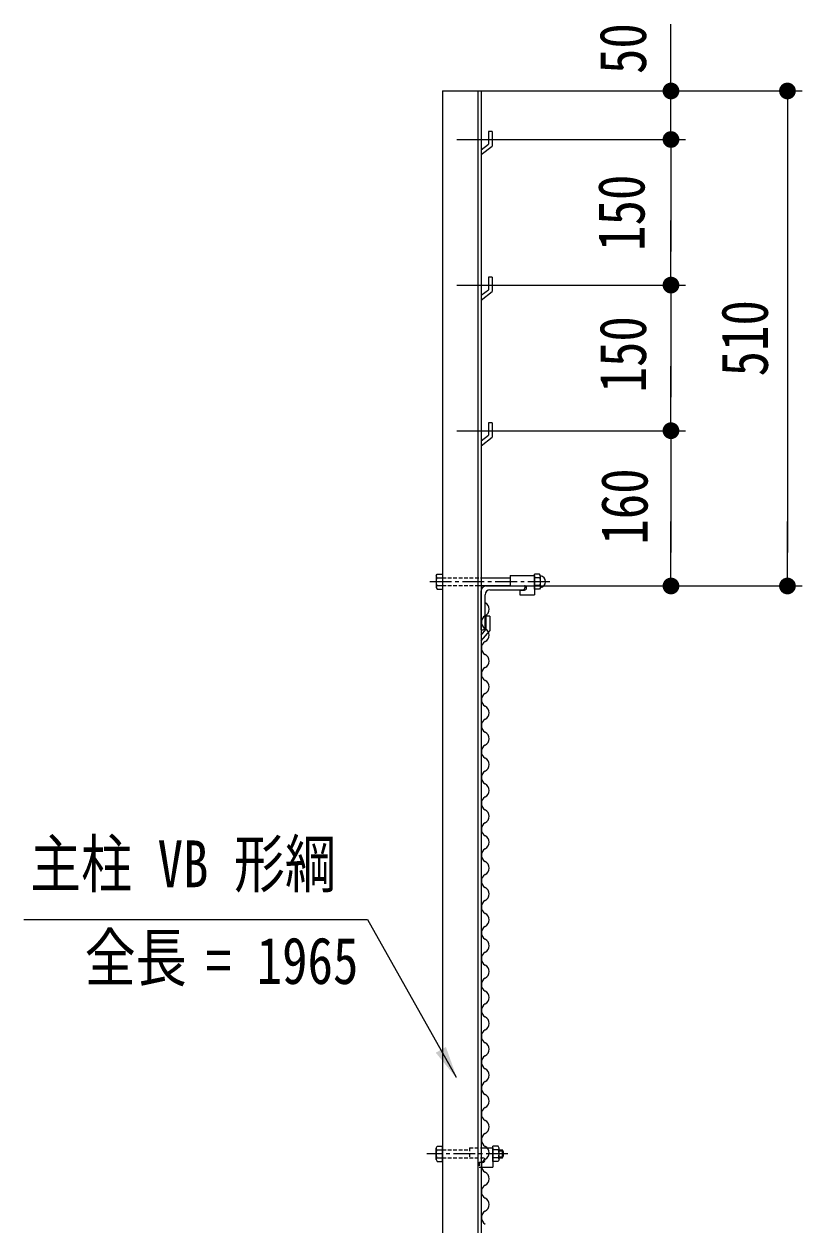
# Model space of a CAD drawing. Units: millimetres, scale not verified. Extents: x -4455 to 4455, y -3150 to 3150.
# Drawn here: x 21 to 823, y 385 to 1621 of the extents above; entities that cross this region are included whole.
import ezdxf
from ezdxf.enums import TextEntityAlignment as Align

# ---------------------------------------------------------------- set-up
doc = ezdxf.new("R2010")
doc.units = ezdxf.units.MM
doc.header["$LTSCALE"] = 30
doc.linetypes.add('USER2', pattern=[0.1875, 0.125, -0.0625])
doc.linetypes.add('USER4', pattern=[1.125, 0.75, -0.125, 0.125, -0.125])
for name, color, linetype, lineweight in [('0-0_D-STR-TXT', 3, 'Continuous', 13), ('0-1_D-STR2', 2, 'Continuous', 13), ('0-2_D-STR1', 1, 'Continuous', 18), ('0-3_D-STR-DIM', 1, 'Continuous', 18), ('0-4_D-BMK', 2, 'USER4', 13), ('0-6_D-STR3', 3, 'Continuous', 13), ('0-B_SUNPOU', 1, 'Continuous', 18), ('0-C_7詳細', 3, 'Continuous', 18), ('0-E_1部材', 7, 'Continuous', 9)]:
    doc.layers.add(name, color=color, linetype=linetype, lineweight=lineweight)
doc.styles.add('ＭＳ ゴシック', font='')
doc.styles.get('ＭＳ ゴシック').set_extended_font_data('MS Gothic')

# ---------------------------------------------------------------- blocks, each defined once
blk = doc.blocks.new('M1')
at = {"layer": '0-B_SUNPOU'}
blk.add_line((-7.5, 0), (-57.86, 0), dxfattribs=at)
for points in [[(0, 0), (-7.5, 0), (-7.44, 0.94)], [(0, 0), (-7.44, -0.94), (-7.5, 0)], [(0, 0), (-7.44, 0.94), (-7.26, 1.87)], [(0, 0), (-7.26, -1.87), (-7.44, -0.94)], [(0, 0), (-7.26, 1.87), (-6.97, 2.76)], [(0, 0), (-6.97, -2.76), (-7.26, -1.87)], [(0, 0), (-6.97, 2.76), (-6.57, 3.61)], [(0, 0), (-6.57, -3.61), (-6.97, -2.76)], [(0, 0), (-6.57, 3.61), (-6.07, 4.41)], [(0, 0), (-6.07, -4.41), (-6.57, -3.61)], [(0, 0), (-6.07, 4.41), (-5.47, 5.13)], [(0, 0), (-5.47, -5.13), (-6.07, -4.41)], [(0, 0), (-5.47, 5.13), (-4.78, 5.78)], [(0, 0), (-4.78, -5.78), (-5.47, -5.13)], [(0, 0), (-4.78, 5.78), (-4.02, 6.33)], [(0, 0), (-4.02, -6.33), (-4.78, -5.78)], [(0, 0), (-4.02, 6.33), (-3.19, 6.79)], [(0, 0), (-3.19, -6.79), (-4.02, -6.33)], [(0, 0), (-3.19, 6.79), (-2.32, 7.13)], [(0, 0), (-2.32, -7.13), (-3.19, -6.79)], [(0, 0), (-2.32, 7.13), (-1.41, 7.37)], [(0, 0), (-1.41, -7.37), (-2.32, -7.13)], [(0, 0), (-1.41, 7.37), (-0.47, 7.49)], [(0, 0), (-0.47, -7.49), (-1.41, -7.37)], [(0, 0), (-0.47, 7.49), (0.47, 7.49)], [(0, 0), (0.47, -7.49), (-0.47, -7.49)], [(0, 0), (0.47, 7.49), (1.41, 7.37)], [(0, 0), (1.41, 7.37), (2.32, 7.13)], [(0, 0), (2.32, 7.13), (3.19, 6.79)], [(0, 0), (3.19, 6.79), (4.02, 6.33)], [(0, 0), (4.02, 6.33), (4.78, 5.78)], [(0, 0), (4.78, 5.78), (5.47, 5.13)], [(0, 0), (5.47, 5.13), (6.07, 4.41)], [(0, 0), (6.07, 4.41), (6.57, 3.61)], [(0, 0), (6.57, 3.61), (6.97, 2.76)], [(0, 0), (6.97, 2.76), (7.26, 1.87)], [(0, 0), (7.26, 1.87), (7.44, 0.94)], [(0, 0), (7.44, 0.94), (7.5, 0)], [(0, 0), (1.41, -7.37), (0.47, -7.49)], [(0, 0), (2.32, -7.13), (1.41, -7.37)], [(0, 0), (3.19, -6.79), (2.32, -7.13)], [(0, 0), (4.02, -6.33), (3.19, -6.79)], [(0, 0), (4.78, -5.78), (4.02, -6.33)], [(0, 0), (5.47, -5.13), (4.78, -5.78)], [(0, 0), (6.07, -4.41), (5.47, -5.13)], [(0, 0), (6.57, -3.61), (6.07, -4.41)], [(0, 0), (6.97, -2.76), (6.57, -3.61)], [(0, 0), (7.26, -1.87), (6.97, -2.76)], [(0, 0), (7.44, -0.94), (7.26, -1.87)], [(0, 0), (7.5, 0), (7.44, -0.94)]]:
    blk.add_solid(points, dxfattribs=at)

msp = doc.modelspace()

# ---------------------------------------------------------------- linework, layer by layer
at = {"layer": '0-0_D-STR-TXT'}
msp.add_lwpolyline([(21.23, 698.47), (375.07, 698.47), (466.54, 536.12)], dxfattribs=at)
msp.add_solid([(467.66, 534.12), (445.51, 561.24), (455.95, 567.12)], dxfattribs=at)
at = {"layer": '0-1_D-STR2'}
for centre, start, end in [((492.95, 1018.09), 298.07249, 61.92751), ((500.06, 1004.76), 118.07249, 241.92751), ((492.95, 991.43), 298.07249, 61.92751), ((500.06, 978.09), 118.07249, 241.92751), ((492.95, 964.76), 298.07249, 61.92751), ((500.06, 951.43), 118.07249, 241.92751), ((492.95, 938.09), 298.07249, 61.92751), ((500.06, 924.76), 118.07249, 241.92751), ((492.95, 911.43), 298.07249, 61.92751), ((500.06, 898.09), 118.07249, 241.92751), ((492.95, 884.76), 298.07249, 61.92751), ((500.06, 871.43), 118.07249, 241.92751), ((492.95, 858.09), 298.07249, 61.92751), ((500.06, 844.76), 118.07249, 241.92751), ((492.95, 831.43), 298.07249, 61.92751), ((500.06, 818.09), 118.07249, 241.92751), ((492.95, 804.76), 298.07249, 61.92751), ((500.06, 791.43), 118.07249, 241.92751), ((492.95, 778.09), 298.07249, 61.92751), ((500.06, 764.76), 118.07249, 241.92751), ((492.95, 751.43), 298.07249, 61.92751), ((500.06, 738.09), 118.07249, 241.92751), ((492.95, 724.76), 298.07249, 61.92751), ((500.06, 711.43), 118.07249, 241.92751), ((492.95, 698.09), 298.07249, 61.92751), ((500.06, 684.76), 118.07249, 241.92751), ((492.95, 671.43), 298.07249, 61.92751), ((500.06, 658.09), 118.07249, 241.92751), ((492.95, 644.76), 298.07249, 61.92751), ((500.06, 631.43), 118.07249, 241.92751), ((492.95, 618.09), 298.07249, 61.92751), ((500.06, 604.76), 118.07249, 241.92751), ((492.95, 591.43), 298.07249, 61.92751), ((500.06, 578.09), 118.07249, 241.92751), ((492.95, 564.76), 298.07249, 61.92751), ((500.06, 551.43), 118.07249, 241.92751), ((492.95, 538.09), 298.07249, 61.92751), ((500.06, 524.76), 118.07249, 241.92751), ((492.95, 511.43), 298.07249, 61.92751), ((500.06, 498.09), 118.07249, 241.92751), ((492.95, 484.76), 298.07249, 61.92751), ((500.06, 471.43), 118.07249, 241.92751), ((492.95, 458.09), 298.07249, 61.92751), ((500.06, 444.76), 118.07249, 241.92751), ((492.95, 431.43), 298.07249, 61.92751), ((500.06, 418.09), 118.07249, 241.92751), ((492.95, 404.76), 298.07249, 61.92751), ((500.06, 391.43), 118.07249, 241.92751)]:
    msp.add_arc(centre, 7.56, start, end, dxfattribs=at)
at = {"layer": '0-2_D-STR1'}
for p, q in [((452.3, 1552.06), (452.3, 1093.19)), ((488.8, 1552.06), (488.8, 1101.28)), ((492.3, 1552.06), (492.3, 1102.06)), ((503.77, 1510.32), (503.77, 1495.36)), ((492.3, 1491.56), (499.77, 1497.32)), ((492.3, 1486.5), (503.77, 1495.36)), ((499.77, 1360.32), (499.77, 1347.32)), ((503.77, 1360.32), (499.77, 1360.32)), ((503.77, 1360.32), (503.77, 1345.36)), ((492.3, 1341.56), (499.77, 1347.32)), ((492.3, 1336.5), (503.77, 1345.36)), ((503.77, 1210.32), (503.77, 1195.36)), ((492.3, 1191.56), (499.77, 1197.32)), ((492.3, 1186.5), (503.77, 1195.36)), ((452.3, 1110.92), (452.3, -412.94)), ((488.8, 1102.83), (488.8, -412.94)), ((492.3, 1102.06), (492.3, -412.94)), ((499.8, 1042.06), (529.8, 1042.06)), ((537.3, 1042.06), (537.3, 1040.06)), ((492.3, 997.06), (492.3, 1037.06)), ((496.3, 999.06), (496.3, 1033.06)), ((501.3, 1038.06), (535.3, 1038.06)), ((497.04, 1011.11), (497.04, 997.27)), ((501.04, 1011.11), (497.04, 1011.11)), ((501.04, 1011.11), (501.04, 996.02)), ((492.3, 991.55), (497.04, 997.27)), ((492.3, 997.06), (494.3, 997.06)), ((492.3, 985.47), (501.04, 996.02))]:
    msp.add_line(p, q, dxfattribs=at)
for points in [[(503.77, 1510.32), (499.77, 1510.32), (499.77, 1497.32)], [(503.77, 1210.32), (499.77, 1210.32), (499.77, 1197.32)]]:
    msp.add_lwpolyline(points, dxfattribs=at)
for centre, radius, start, end in [((497.3, 1037.06), 5, 90, 180), ((535.3, 1040.06), 2, 270, 0), ((501.3, 1033.06), 5, 90, 180), ((494.3, 999.06), 2, 270, 0)]:
    msp.add_arc(centre, radius, start, end, dxfattribs=at)
at = {"layer": '0-3_D-STR-DIM'}
for p, q in [((687.85, 1586.56), (687.85, 1621.06)), ((467.3, 1552.06), (702.85, 1552.06)), ((467.3, 1552.06), (822.85, 1552.06)), ((687.85, 1502.06), (687.85, 1552.06)), ((807.85, 1517.56), (807.85, 1076.56)), ((467.3, 1502.06), (702.85, 1502.06)), ((467.3, 1502.06), (702.85, 1502.06)), ((687.85, 1467.56), (687.85, 1386.56)), ((687.85, 1467.56), (687.85, 1433.06)), ((467.3, 1352.06), (702.85, 1352.06)), ((467.3, 1352.06), (702.85, 1352.06)), ((687.85, 1317.56), (687.85, 1236.56)), ((467.3, 1202.06), (702.85, 1202.06)), ((467.3, 1202.06), (702.85, 1202.06)), ((687.85, 1167.56), (687.85, 1076.56)), ((529.8, 1042.06), (702.85, 1042.06)), ((529.8, 1042.06), (822.85, 1042.06))]:
    msp.add_line(p, q, dxfattribs=at)
at = {"layer": '0-4_D-BMK'}
for p, q in [((563, 1046.51), (437.54, 1046.51)), ((519.92, 457.06), (436.43, 457.06))]:
    msp.add_line(p, q, dxfattribs=at)
at = {"layer": '0-6_D-STR3'}
for p, q in [((445.9, 1052.43), (447.01, 1054.35)), ((445.9, 1052.43), (445.9, 1040.59)), ((447.01, 1054.35), (452.3, 1054.35)), ((452.3, 1054.35), (452.3, 1038.67)), ((522.11, 1052.83), (547.11, 1052.83)), ((522.11, 1052.83), (522.11, 1042.33)), ((547.11, 1038.67), (547.11, 1054.35)), ((547.11, 1052.83), (547.11, 1032.83)), ((553.51, 1040.59), (553.51, 1052.43)), ((446.59, 1050.51), (452.3, 1050.51)), ((446.59, 1042.51), (452.3, 1042.51)), ((487.4, 1042.51), (522.11, 1042.51)), ((492.3, 1050.51), (522.16, 1050.51)), ((522.11, 1042.33), (536.86, 1042.33)), ((552.83, 1050.51), (547.11, 1050.51)), ((552.83, 1042.51), (547.11, 1042.51)), ((552.4, 1038.67), (547.11, 1038.67)), ((553.51, 1040.59), (552.4, 1038.67)), ((532.11, 1037.83), (536.86, 1037.83)), ((532.11, 1037.83), (532.11, 1032.83)), ((532.11, 1032.83), (547.11, 1032.83)), ((445.9, 462.98), (447.01, 464.9)), ((445.9, 451.14), (445.9, 462.98)), ((446.59, 461.06), (452.3, 461.06)), ((447.01, 464.9), (452.3, 464.9)), ((452.3, 449.22), (452.3, 464.9)), ((492.3, 463.38), (504.37, 463.38)), ((504.37, 449.22), (504.37, 464.9)), ((504.37, 463.38), (504.37, 443.38)), ((510.09, 461.06), (504.37, 461.06)), ((510.77, 451.14), (510.77, 462.98)), ((510.77, 461.06), (514.33, 461.06)), ((514.33, 453.06), (514.33, 461.06)), ((445.9, 451.14), (447.01, 449.22)), ((446.59, 453.06), (452.3, 453.06)), ((447.01, 449.22), (452.3, 449.22)), ((490.17, 448.38), (494.12, 448.38)), ((492.3, 452.88), (494.12, 452.88)), ((510.09, 453.06), (504.37, 453.06)), ((509.66, 449.22), (504.37, 449.22)), ((510.77, 451.14), (509.66, 449.22)), ((510.77, 453.06), (514.33, 453.06)), ((490.17, 443.38), (504.37, 443.38))]:
    msp.add_line(p, q, dxfattribs=at)
at = {"layer": '0-6_D-STR3', "color": 1, "linetype": 'USER2'}
for p, q in [((452.3, 1050.51), (492.3, 1050.51)), ((452.3, 1042.51), (492.3, 1042.51)), ((452.3, 461.06), (480.17, 461.06)), ((480.17, 463.38), (480.17, 452.88)), ((480.17, 463.38), (492.3, 463.38)), ((452.3, 453.06), (480.17, 453.06)), ((480.17, 452.88), (492.3, 452.88)), ((490.17, 448.38), (490.17, 443.38))]:
    msp.add_line(p, q, dxfattribs=at)
at = {"layer": '0-6_D-STR3', "color": 1}
for p, q in [((510.77, 460.26), (514.73, 460.26)), ((510.77, 453.86), (514.73, 453.86))]:
    msp.add_line(p, q, dxfattribs=at)
at = {"layer": '0-6_D-STR3'}
for points in [[(553.51, 1052.43), (552.4, 1054.35), (547.11, 1054.35)], [(445.9, 1040.59), (447.01, 1038.67), (452.3, 1038.67)], [(510.77, 462.98), (509.66, 464.9), (504.37, 464.9)]]:
    msp.add_lwpolyline(points, dxfattribs=at)
for centre, radius, start, end in [((448.93, 1052.43), 3.03, 180, 219.3382), ((550.48, 1052.43), 3.03, 320.6618, 0), ((552.72, 1046.51), 5.97, 277.58062, 82.41938), ((457.9, 1046.51), 12, 160.52878, 199.47122), ((448.93, 1040.59), 3.03, 140.6618, 180), ((536.86, 1040.08), 2.25, 270, 90), ((541.51, 1046.51), 12, 340.52878, 19.47122), ((550.48, 1040.59), 3.03, 0, 39.3382), ((448.93, 462.98), 3.03, 180, 219.3382), ((457.9, 457.06), 12, 160.52878, 199.47122), ((507.74, 462.98), 3.03, 320.6618, 0), ((498.77, 457.06), 12, 340.52878, 19.47122), ((507.4, 457.06), 8, 330, 30), ((448.93, 451.14), 3.03, 140.6618, 180), ((494.12, 450.63), 2.25, 270, 90), ((507.74, 451.14), 3.03, 0, 39.3382)]:
    msp.add_arc(centre, radius, start, end, dxfattribs=at)
at = {"layer": '0-C_7詳細', "color": 7, "lineweight": 9}
msp.add_line((492.3, 448.38), (492.3, 443.38), dxfattribs=at)
at = {"layer": '0-E_1部材'}
for p, q in [((452.3, 1552.06), (492.3, 1552.06)), ((497.3, 1042.06), (537.3, 1042.06))]:
    msp.add_line(p, q, dxfattribs=at)

# ---------------------------------------------------------------- block references
at = {"layer": '0-3_D-STR-DIM', "xscale": 1.15, "yscale": 1.15}
for p, rotation in [((687.85, 1552.06), 270), ((807.85, 1552.06), 90), ((687.85, 1502.06), 90), ((687.85, 1502.06), 90), ((687.85, 1352.06), 270), ((687.85, 1352.06), 90), ((687.85, 1202.06), 270), ((687.85, 1202.06), 90), ((687.85, 1042.06), 270), ((807.85, 1042.06), 270)]:
    msp.add_blockref('M1', p, dxfattribs=dict(at, rotation=rotation))

# ---------------------------------------------------------------- texts
at = {"layer": '0-0_D-STR-TXT', "style": 'ＭＳ ゴシック', "width": 0.8}
for s, p in [('主柱 VB 形綱', (27.53, 717.28)), ('全長', (83.77, 620.59)), ('= 1965', (208.51, 617.61))]:
    msp.add_text(s, height=48.17, dxfattribs=at).set_placement(p, align=Align.BOTTOM_LEFT)
at = {"layer": '0-3_D-STR-DIM', "color": 3, "style": 'ＭＳ ゴシック', "width": 0.8}
for s, p in [('50', (676.62, 1569.5)), ('150', (675.05, 1387.28)), ('510', (802.1, 1257.96)), ('150', (676.62, 1241.42)), ('160', (678.19, 1084.6))]:
    msp.add_text(s, height=48.17, rotation=90, dxfattribs=at).set_placement(p, align=Align.BOTTOM_LEFT)

doc.saveas('drawing.dxf')
